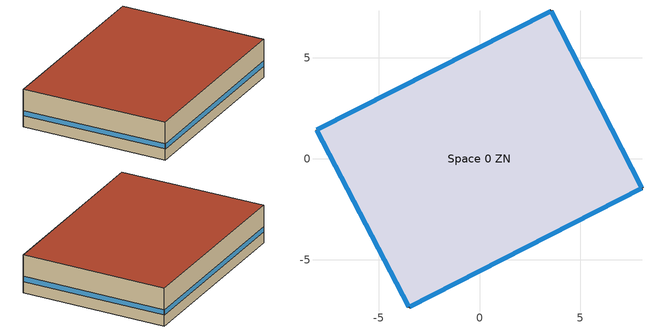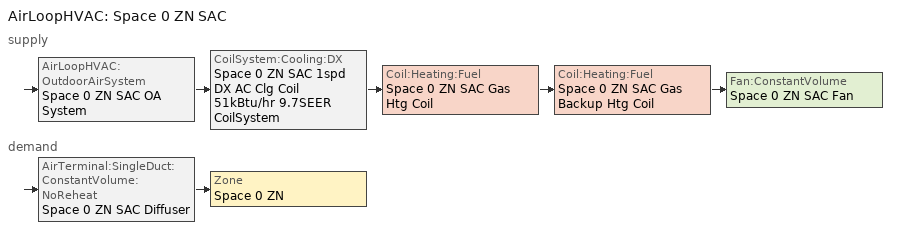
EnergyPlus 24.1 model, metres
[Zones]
Space 0 ZN
 floor ground (Foundation F 126 Perim 4575 Area 12839): -3.49,-7.34 -8.07,1.44 3.54,7.33 8.05,-1.45 z0
 wall outside (Typical Insulated Steel Framed Exterior Wall R-15.38): -8.07,1.44 -3.49,-7.34 8.05,-1.45 3.54,7.33 -8.07,1.44 z0:2.6
 window (U 0.52 SHGC 0.39 Simple Glazing Window U-0.52 SHGC 0.39): -8.06,1.42 -3.5,-7.31 / 3.52,7.32 -8.05,1.45 / 8.03,-1.42 3.55,7.31 / -3.47,-7.33 8.02,-1.46 z0.76:1.13
 roof outside (Typical IEAD Roof R-22.22): 8.05,-1.45 3.54,7.33 -8.07,1.44 -3.49,-7.34 z2.6
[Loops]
AirLoopHVAC 'Space 0 ZN SAC'
 supply: AirLoopHVAC:OutdoorAirSystem 'Space 0 ZN SAC OA System' > CoilSystem:Cooling:DX 'Space 0 ZN SAC 1spd DX AC Clg Coil 51kBtu/hr 9.7SEER CoilSystem' > Coil:Heating:Fuel 'Space 0 ZN SAC Gas Htg Coil' > Coil:Heating:Fuel 'Space 0 ZN SAC Gas Backup Htg Coil' > Fan:ConstantVolume 'Space 0 ZN SAC Fan'
 demand: AirTerminal:SingleDuct:ConstantVolume:NoReheat 'Space 0 ZN SAC Diffuser' > Zone 'Space 0 ZN'
[Building]
-MidriseApartment-ASHRAE 169-2006-6A created: 2021-03-21 12:17:40 +0000: Terrain=City
[Site:GroundTemperature:FCfactorMethod]
January ground temperature=8.7; February ground temperature=2.8; March ground temperature=-1.5; April ground temperature=-7.2; May ground temperature=-5.6; June ground temperature=-0.5; July ground temperature=7.8; August ground temperature=13.8; September ground temperature=19.3; October ground temperature=21.1; November ground temperature=19.8; December ground temperature=15.1
[Site:Location]
Burlington International Ap_VT_USA: Elevation=101; Latitude=44.47; Longitude=-73.15; Time zone=-5
[Site:WaterMainsTemperature]
Annual average outdoor air temperature=7.8; Calculation method=Correlation; Maximum difference in monthly average outdoor air temperatures=28.3
[SizingPeriod:DesignDay] Barometric pressure=100118; Day of month=21; Daylight saving time indicator=No; Dry bulb temperature range modifier type=DefaultMultipliers; Humidity condition type=WetBulb; Rain indicator=No; Snow indicator=No
Name | Ashrae clear sky optical depth for beam irradiance taub | Ashrae clear sky optical depth for diffuse irradiance taud | Daily dry bulb temperature range | Day type | Maximum dry bulb temperature | Month | Solar model indicator | Wetbulb or dewpoint at maximum dry bulb | Wind direction | Wind speed | Sky clearness
Burlington International Ap Ann Clg .4% Condns DB=>MWB | 0.459 | 2.002 | 10.7 | SummerDesignDay | 31.3 | 7 | ASHRAETau | 21.7 | 170 | 4.5
Burlington International Ap Ann Htg 99.6% Condns DB |  |  | 0 | WinterDesignDay | -22.4 | 1 | ASHRAEClearSky | -22.4 | 60 | 3 | 0
[Construction]
InteriorFurnishings: Std Wood 6inch
Typical IEAD Roof R-22.22: Roof Membrane, Typical Insulation R-21.1, Metal Roof Surface
Typical Insulated Steel Framed Exterior Wall R-15.38: 25mm Stucco, 5/8 in. Gypsum Board, Typical Insulation R-13.21, 5/8 in. Gypsum Board
U 0.52 SHGC 0.39 Simple Glazing Window U-0.52 SHGC 0.39: U 0.52 SHGC 0.39 Simple Glazing U-0.93 SHGC 0.39
[Construction:FfactorGroundFloor]
Foundation F 126 Perim 4575 Area 12839: Area=128.393; F factor=1.26344; Perimeterexposed=45.748
[Material] Solar absorptance=0.7; Thermal absorptance=0.9; Visible absorptance=0.7
Name | Conductivity | Density | Roughness | Specific heat | Thickness
5/8 in. Gypsum Board | 0.16 | 800 | MediumSmooth | 1090 | 0.0159
25mm Stucco | 0.72 | 1856 | Smooth | 840 | 0.0254
Metal Roof Surface | 45.28 | 7824 | Smooth | 500 | 0.0008
Roof Membrane | 0.16 | 1121.29 | VeryRough | 1460 | 0.0095
Std Wood 6inch | 0.12 | 540 | MediumSmooth | 1210 | 0.15
[Material:NoMass] Roughness=Smooth; Solar absorptance=0.7; Thermal absorptance=0.9; Visible absorptance=0.7
Name | Thermal resistance
Typical Insulation R-13.21 | 2.32567
Typical Insulation R-21.1 | 3.7168
[WindowMaterial:SimpleGlazingSystem]
U 0.52 SHGC 0.39 Simple Glazing U-0.93 SHGC 0.39: Solar heat gain coefficient=0.39; U factor=5.29157; Visible transmittance=0.31
[AirLoopHVAC]
Space 0 ZN SAC: Design return air flow fraction of supply air flow=1; Design supply air flow rate=Autosize
[AirTerminal:SingleDuct:ConstantVolume:NoReheat]
Space 0 ZN SAC Diffuser: Availability schedule=Always On Discrete; Maximum air flow rate=Autosize
[AvailabilityManager:NightCycle]
Availability Manager Night Cycle 1: Applicability schedule=Always On Discrete; Control type=CycleOnAny; Cycling run time=3600; Cycling run time control type=FixedRunTime; Fan schedule=ApartmentMidRise All On; Thermostat tolerance=1
[AvailabilityManager:Scheduled]
Space 0 ZN SAC OA System Availability Manager: Schedule=Always On Discrete
[Coil:Cooling:DX:SingleSpeed]
Space 0 ZN SAC 1spd DX AC Clg Coil 51kBtu/hr 9.7SEER: 2017 rated evaporator fan power per volume flow rate=773.3; Availability schedule=Always On Discrete; Basin heater capacity=0; Basin heater setpoint temperature=10; Condenser type=AirCooled; Crankcase heater capacity=0; Energy input ratio function of flow fraction curve=DOE Ref DX Clg Coil Cool-EIR-fFlow; Energy input ratio function of temperature curve=DOE Ref DX Clg Coil Cool-EIR-fT; Evaporative condenser air flow rate=Autosize; Evaporative condenser effectiveness=0; Evaporative condenser pump rated power consumption=Autosize; Gross rated cooling cop=3.14722; Gross rated sensible heat ratio=Autosize; Gross rated total cooling capacity=Autosize; Maximum outdoor dry bulb temperature for crankcase heater operation=0; Minimum outdoor dry bulb temperature for compressor operation=-25; Part load fraction correlation curve=DOE Ref DX Clg Coil Cool-PLF-fPLR; Rated air flow rate=Autosize; Total cooling capacity function of flow fraction curve=DOE Ref DX Clg Coil Cool-CAP-fFlow; Total cooling capacity function of temperature curve=DOE Ref DX Clg Coil Cool-Cap-fT
[Coil:Heating:Fuel] Availability schedule=Always On Discrete; Burner efficiency=0.8; Fuel type=NaturalGas; Nominal capacity=Autosize; Off cycle parasitic fuel load=0; On cycle parasitic electric load=0
Name | Part load fraction correlation curve
Space 0 ZN SAC Gas Backup Htg Coil
Space 0 ZN SAC Gas Htg Coil | Curve Cubic 1
[CoilSystem:Cooling:DX]
Space 0 ZN SAC 1spd DX AC Clg Coil 51kBtu/hr 9.7SEER CoilSystem: Availability schedule=Always On Discrete; Cooling coil=Space 0 ZN SAC 1spd DX AC Clg Coil 51kBtu/hr 9.7SEER
[Controller:MechanicalVentilation]
Controller Mechanical Ventilation 1: Availability schedule=Always On Discrete; Demand controlled ventilation=No; System outdoor air method=ZoneSum; Zone or zonelist name 1=Space 0 ZN; Design specification outdoor air object name 1=Space Type 1 Ventilation
[Controller:OutdoorAir]
Space 0 ZN SAC OA System Controller: Control high indoor humidity based on outdoor humidity ratio=Yes; Economizer control action type=ModulateFlow; Economizer control type=NoEconomizer; Economizer maximum limit dry bulb temperature=28; Economizer maximum limit enthalpy=64000; Heat recovery bypass control type=BypassWhenWithinEconomizerLimits; High humidity control=No; Lockout type=LockoutWithCompressor; Maximum outdoor air flow rate=Autosize; Mechanical ventilation controller=Controller Mechanical Ventilation 1; Minimum limit type=FixedMinimum; Minimum outdoor air flow rate=Autosize; Minimum outdoor air schedule=Always On Discrete
[DesignSpecification:OutdoorAir]
Space Type 1 Ventilation: Outdoor air flow air changes per hour=0; Outdoor air flow per person=0.0169901; Outdoor air flow per zone=0; Outdoor air flow per zone floor area=0; Outdoor air method=Sum
[Exterior:Lights]
NonDimming Exterior Lights Def: Control option=AstronomicalClock; Design level=164; End use subcategory=General; Schedule=ApartmentMidRise Exterior_Lgt_ALWAYS_ON
[Fan:ConstantVolume]
Space 0 ZN SAC Fan: Availability schedule=ApartmentMidRise All On; End use subcategory=CAV System Fans; Fan total efficiency=0.53625; Maximum flow rate=Autosize; Motor efficiency=0.825; Motor in airstream fraction=1; Pressure rise=622.722
[InternalMass]
Space 0 Mass: Zone or zonelist=Space 0 ZN; Construction=InteriorFurnishings; Surface area=256.787
[SetpointManager:MixedAir] Control variable=Temperature
Name | Setpoint node or nodelist
Space 0 ZN SAC 1spd DX AC Clg Coil 51kBtu/hr 9.7SEER Outlet Air Node OS Default SPM | Space 0 ZN SAC 1spd DX AC Clg Coil 51kBtu/hr 9.7SEER Outlet Air Node
Space 0 ZN SAC Gas Backup Htg Coil Outlet Air Node OS Default SPM | Space 0 ZN SAC Gas Backup Htg Coil Outlet Air Node
Space 0 ZN SAC Gas Htg Coil Outlet Air Node OS Default SPM | Space 0 ZN SAC Gas Htg Coil Outlet Air Node
Space 0 ZN SAC Mixed Air Node OS Default SPM | Space 0 ZN SAC Mixed Air Node
[SetpointManager:SingleZone:Reheat]
Space 0 ZN SAC Setpoint Manager SZ Reheat: Control variable=Temperature; Control zone=Space 0 ZN; Maximum supply air temperature=50; Minimum supply air temperature=12.7778; Setpoint node or nodelist=Space 0 ZN SAC Supply Outlet Node
[Sizing:System]
Space 0 ZN SAC: 100 outdoor air in cooling=No; 100 outdoor air in heating=No; Central cooling capacity control method=OnOff; Central cooling design supply air humidity ratio=0.0085; Central cooling design supply air temperature=12.7778; Central heating design supply air humidity ratio=0.008; Central heating design supply air temperature=50; Central heating maximum system air flow ratio=1; Cooling design capacity=Autosize; Cooling design capacity method=CoolingDesignCapacity; Cooling design capacity per floor area=234.7; Cooling fraction of autosized cooling supply air flow rate=1; Cooling supply air flow rate=0; Cooling supply air flow rate method=DesignDay; Cooling supply air flow rate per floor area=0.00996765; Cooling supply air flow rate per unit cooling capacity=3.94755e-05; Design outdoor air flow rate=Autosize; Fraction of autosized cooling design capacity=1; Fraction of autosized heating design capacity=1; Heating design capacity=Autosize; Heating design capacity method=HeatingDesignCapacity; Heating design capacity per floor area=157; Heating fraction of autosized cooling supply air flow rate=1; Heating fraction of autosized heating supply air flow rate=1; Heating supply air flow rate=0; Heating supply air flow rate method=DesignDay; Heating supply air flow rate per floor area=0.00996765; Heating supply air flow rate per unit heating capacity=3.15882e-05; Precool design humidity ratio=0.008; Precool design temperature=12.7778; Preheat design humidity ratio=0.008; Preheat design temperature=7.22222; System outdoor air method=ZoneSum; Type of load to size on=Sensible; Type of zone sum to use=NonCoincident; Zone maximum outdoor air fraction=1
[Sizing:Zone]
Space 0 ZN: Account for dedicated outdoor air system=No; Cooling design air flow method=DesignDay; Cooling design air flow rate=0; Cooling minimum air flow=0; Cooling minimum air flow fraction=0; Cooling minimum air flow per zone floor area=0.000762; Design specification outdoor air object=Space Type 1 Ventilation; Heating design air flow method=DesignDay; Heating design air flow rate=0; Heating maximum air flow=0.141576; Heating maximum air flow fraction=0.3; Heating maximum air flow per zone floor area=0.002032; Zone cooling design supply air humidity ratio=0.008; Zone cooling design supply air humidity ratio difference=0.005; Zone cooling design supply air temperature=12.7778; Zone cooling design supply air temperature difference=11.11; Zone cooling design supply air temperature input method=SupplyAirTemperature; Zone heating design supply air humidity ratio=0.008; Zone heating design supply air temperature=50; Zone heating design supply air temperature difference=11.11; Zone heating design supply air temperature input method=SupplyAirTemperature; Zone humidification design supply air humidity ratio difference=0.005; Zone latent cooling design supply air humidity ratio input method=HumidityRatioDifference; Zone latent heating design supply air humidity ratio input method=HumidityRatioDifference; Zone load sizing method=Sensible Load Only No Latent Load
[ThermostatSetpoint:DualSetpoint]
Space Type 1 Thermostat 1: Cooling setpoint temperature schedule=Space Type 1 Thermostat 1 Cooling Setpoint; Heating setpoint temperature schedule=Space Type 1 Thermostat 1 Heating Setpoint
[Zone]
Space 0 ZN: Multiplier=1; Part of total floor area=Yes
[ZoneControl:Thermostat]
Space 0 ZN Thermostat: Zone or zonelist=Space 0 ZN; Control 1=Space Type 1 Thermostat 1; Control type schedule=Space 0 ZN Thermostat Schedule; Temperature difference between cutout and setpoint=0
[Zone equipment]
Space 0 ZN: Space 0 ZN SAC Diffuser
[ZoneInfiltration:DesignFlowRate]
Space 0 Infiltration: Constant term coefficient=1; Design flow rate calculation method=Flow/ExteriorArea; Flow rate per exterior surface area=0.000492814; Schedule=MidriseApartment Infil; Temperature term coefficient=0; Velocity squared term coefficient=0; Velocity term coefficient=0; Zone or zonelist or space or spacelist=Space 0 ZN
[Curve:Biquadratic] Maximum value of x=100; Maximum value of y=100; Minimum value of x=-100; Minimum value of y=-100
Name | Coefficient1 constant | Coefficient2 x | Coefficient3 x 2 | Coefficient4 y | Coefficient5 y 2 | Coefficient6 x y
DOE Ref DX Clg Coil Cool-Cap-fT | 0.971212 | -0.0152755 | 0.00144345 | -0.00039321 | -6.8364e-06 | -0.000290596
DOE Ref DX Clg Coil Cool-EIR-fT | 0.286871 | 0.0239022 | -0.000810648 | 0.0134585 | 0.000338936 | -0.000487004
[Curve:Cubic] Coefficient3 x 2=0; Coefficient4 x 3=0
Name | Maximum value of x | Minimum value of x | Coefficient1 constant | Coefficient2 x
Curve Cubic 1 | 1 | 0 | 0.8 | 0.2
DOE Ref DX Clg Coil Cool-CAP-fFlow; DOE Ref DX Clg Coil Cool-EIR-fFlow | 100 | -100 | 1 | 0
[Curve:Quadratic]
DOE Ref DX Clg Coil Cool-PLF-fPLR: Maximum value of x=1; Minimum value of x=0; Coefficient1 constant=0.909496; Coefficient2 x=0.0986477; Coefficient3 x 2=-0.00819488
[Schedule:Compact]
Space 0 ZN Thermostat Schedule: Through: 12/31, For: AllDays, Until: 24:00, 4
Space Type 1 Thermostat 1 Cooling Setpoint: Through: 12/31, For: AllDays, Until: 24:00, 25
Space Type 1 Thermostat 1 Heating Setpoint: Through: 12/31, For: AllDays, Until: 24:00, 20
[Schedule:Constant]
Always On Discrete: Hourly value=1
[Schedule:Day:Interval]
ApartmentMidRise All On Default; ApartmentMidRise All On Summer Design Day; ApartmentMidRise All On Winter Design Day; ApartmentMidRise Exterior_Lgt_ALWAYS_ON Default; ApartmentMidRise Exterior_Lgt_ALWAYS_ON Summer Design Day; ApartmentMidRise Exterior_Lgt_ALWAYS_ON Winter Design Day; MidriseApartment Infil Default; MidriseApartment Infil Summer Design Day; MidriseApartment Infil Winter Design Day: 24:00, 1, No
[Schedule:Week:Daily]
ApartmentMidRise All On Week Rule - Jan1-Dec31: ApartmentMidRise All On Default, ApartmentMidRise All On Default, ApartmentMidRise All On Default, ApartmentMidRise All On Default, ApartmentMidRise All On Default, ApartmentMidRise All On Default, ApartmentMidRise All On Default, ApartmentMidRise All On Default, ApartmentMidRise All On Summer Design Day, ApartmentMidRise All On Winter Design Day, ApartmentMidRise All On Default, ApartmentMidRise All On Default
ApartmentMidRise Exterior_Lgt_ALWAYS_ON Week Rule - Jan1-Dec31: ApartmentMidRise Exterior_Lgt_ALWAYS_ON Default, ApartmentMidRise Exterior_Lgt_ALWAYS_ON Default, ApartmentMidRise Exterior_Lgt_ALWAYS_ON Default, ApartmentMidRise Exterior_Lgt_ALWAYS_ON Default, ApartmentMidRise Exterior_Lgt_ALWAYS_ON Default, ApartmentMidRise Exterior_Lgt_ALWAYS_ON Default, ApartmentMidRise Exterior_Lgt_ALWAYS_ON Default, ApartmentMidRise Exterior_Lgt_ALWAYS_ON Default, ApartmentMidRise Exterior_Lgt_ALWAYS_ON Summer Design Day, ApartmentMidRise Exterior_Lgt_ALWAYS_ON Winter Design Day, ApartmentMidRise Exterior_Lgt_ALWAYS_ON Default, ApartmentMidRise Exterior_Lgt_ALWAYS_ON Default
MidriseApartment Infil Week Rule - Jan1-Dec31: MidriseApartment Infil Default, MidriseApartment Infil Default, MidriseApartment Infil Default, MidriseApartment Infil Default, MidriseApartment Infil Default, MidriseApartment Infil Default, MidriseApartment Infil Default, MidriseApartment Infil Default, MidriseApartment Infil Summer Design Day, MidriseApartment Infil Winter Design Day, MidriseApartment Infil Default, MidriseApartment Infil Default
[Schedule:Year]
ApartmentMidRise All On: ApartmentMidRise All On Week Rule - Jan1-Dec31, 1, 1, 12, 31
ApartmentMidRise Exterior_Lgt_ALWAYS_ON: ApartmentMidRise Exterior_Lgt_ALWAYS_ON Week Rule - Jan1-Dec31, 1, 1, 12, 31
MidriseApartment Infil: MidriseApartment Infil Week Rule - Jan1-Dec31, 1, 1, 12, 31
